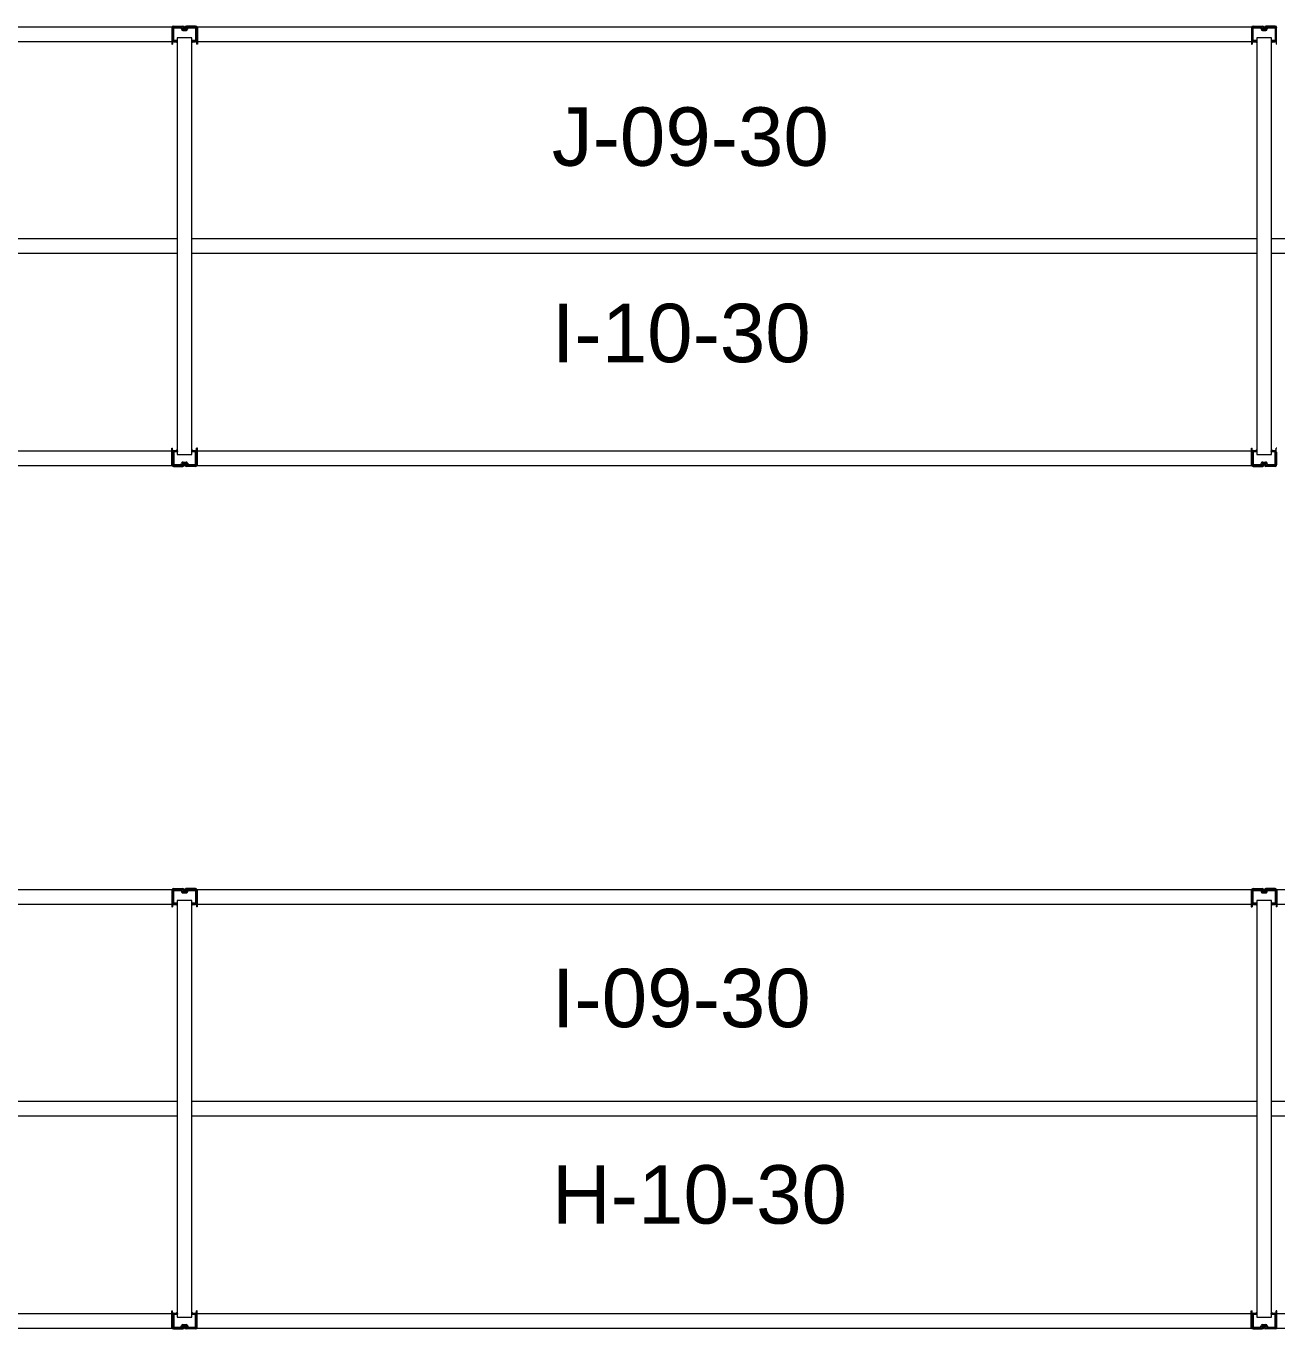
# Model space of a CAD drawing. Header units: inches. Extents: x 2743 to 10591, y -1604 to 5792.
# Drawn here: x 3988.2 to 4159.2, y 137.6 to 315.8 of the extents above; entities that cross this region are included whole.
import ezdxf

# ---------------------------------------------------------------- set-up
doc = ezdxf.new("R2010")
doc.units = ezdxf.units.IN
doc.header["$LTSCALE"] = 0.1875
doc.header["$MEASUREMENT"] = 0
for name, color, linetype, lineweight in [('22 Dimension', 7, 'Continuous', 5), ('32 Echelle', 160, 'Continuous', 15), ('33 Poutre', 30, 'Continuous', 15)]:
    doc.layers.add(name, color=color, linetype=linetype, lineweight=lineweight)
doc.styles.add('arial', font='')
doc.styles.get('arial').set_extended_font_data('Arial')

msp = doc.modelspace()

# ---------------------------------------------------------------- hatches: boundary and pattern name
at = {"layer": '32 Echelle'}
for points in [[(4008.83382, 313.49574), (4008.83382, 313.68324), (4008.64632, 313.68324)], [(4008.83382, 313.49574), (4008.83382, 313.68324), (4008.64632, 313.68324)], [(4010.83382, 313.49574), (4010.83382, 313.68324), (4011.02132, 313.68324)], [(4010.83382, 313.49574), (4010.83382, 313.68324), (4011.02132, 313.68324)], [(4156.45882, 313.49574), (4156.45882, 313.68324), (4156.27132, 313.68324)], [(4156.45882, 313.49574), (4156.45882, 313.68324), (4156.27132, 313.68324)], [(4158.45882, 313.49574), (4158.45882, 313.68324), (4158.64632, 313.68324)], [(4158.45882, 313.49574), (4158.45882, 313.68324), (4158.64632, 313.68324)], [(4008.83382, 257.87074), (4008.83382, 257.68324), (4008.64632, 257.68324)], [(4008.83382, 257.87074), (4008.83382, 257.68324), (4008.64632, 257.68324)], [(4010.83382, 257.87074), (4010.83382, 257.68324), (4011.02132, 257.68324)], [(4010.83382, 257.87074), (4010.83382, 257.68324), (4011.02132, 257.68324)], [(4156.45882, 257.87074), (4156.45882, 257.68324), (4156.27132, 257.68324)], [(4156.45882, 257.87074), (4156.45882, 257.68324), (4156.27132, 257.68324)], [(4158.45882, 257.87074), (4158.45882, 257.68324), (4158.64632, 257.68324)], [(4158.45882, 257.87074), (4158.45882, 257.68324), (4158.64632, 257.68324)], [(4008.82777, 195.49574), (4008.82777, 195.68324), (4008.64027, 195.68324)], [(4008.83382, 195.49574), (4008.83382, 195.68324), (4008.64632, 195.68324)], [(4010.82777, 195.49574), (4010.82777, 195.68324), (4011.01527, 195.68324)], [(4010.83382, 195.49574), (4010.83382, 195.68324), (4011.02132, 195.68324)], [(4156.45277, 195.49574), (4156.45277, 195.68324), (4156.26527, 195.68324)], [(4156.45277, 195.49574), (4156.45277, 195.68324), (4156.26527, 195.68324)], [(4158.45277, 195.49574), (4158.45277, 195.68324), (4158.64027, 195.68324)], [(4158.45277, 195.49574), (4158.45277, 195.68324), (4158.64027, 195.68324)], [(4008.82777, 139.87074), (4008.82777, 139.68324), (4008.64027, 139.68324)], [(4008.83382, 139.87074), (4008.83382, 139.68324), (4008.64632, 139.68324)], [(4010.82777, 139.87074), (4010.82777, 139.68324), (4011.01527, 139.68324)], [(4010.83382, 139.87074), (4010.83382, 139.68324), (4011.02132, 139.68324)], [(4156.45277, 139.87074), (4156.45277, 139.68324), (4156.26527, 139.68324)], [(4156.45277, 139.87074), (4156.45277, 139.68324), (4156.26527, 139.68324)], [(4158.45277, 139.87074), (4158.45277, 139.68324), (4158.64027, 139.68324)], [(4158.45277, 139.87074), (4158.45277, 139.68324), (4158.64027, 139.68324)]]:
    msp.add_hatch(color=256, dxfattribs=at).paths.add_polyline_path(points)

# ---------------------------------------------------------------- linework, layer by layer
at = {"layer": '22 Dimension'}
for p, q in [((4008.83382, 286.68324), (3863.20882, 286.68324)), ((4156.45882, 286.68324), (4010.83382, 286.68324)), ((4304.08382, 286.68324), (4158.45882, 286.68324)), ((4008.83382, 284.68324), (3863.20882, 284.68324)), ((4156.45882, 284.68324), (4010.83382, 284.68324)), ((4304.08382, 284.68324), (4158.45882, 284.68324)), ((4008.83382, 168.68324), (3863.20882, 168.68324)), ((4156.45277, 168.68324), (4010.82777, 168.68324)), ((4304.07777, 168.68324), (4158.45277, 168.68324)), ((4008.83382, 166.68324), (3863.20882, 166.68324)), ((4156.45277, 166.68324), (4010.82777, 166.68324)), ((4304.07777, 166.68324), (4158.45277, 166.68324))]:
    msp.add_line(p, q, dxfattribs=at)
at = {"layer": '32 Echelle', "linetype": 'Continuous', "lineweight": 25}
for p, q in [((4008.20886, 315.49949), (4008.20886, 313.86699)), ((4008.20886, 315.49949), (4008.20886, 313.86699)), ((4008.29886, 313.86699), (4008.29886, 315.49949)), ((4008.29886, 313.86699), (4008.29886, 315.49949)), ((4009.32145, 315.68324), (4008.39261, 315.68324)), ((4009.32145, 315.68324), (4008.39261, 315.68324)), ((4008.39261, 315.59324), (4009.32145, 315.59324)), ((4008.39261, 315.59324), (4009.32145, 315.59324)), ((4009.4111, 315.5269), (4009.45501, 315.38326)), ((4009.4111, 315.5269), (4009.45501, 315.38326)), ((4009.54108, 315.40958), (4009.49717, 315.55321)), ((4009.54108, 315.40958), (4009.49717, 315.55321)), ((4010.17047, 315.55321), (4010.12655, 315.40958)), ((4010.17047, 315.55321), (4010.12655, 315.40958)), ((4010.21262, 315.38326), (4010.25653, 315.5269)), ((4010.21262, 315.38326), (4010.25653, 315.5269)), ((4011.27502, 315.68324), (4010.34619, 315.68324)), ((4011.27502, 315.68324), (4010.34619, 315.68324)), ((4010.34619, 315.59324), (4011.27502, 315.59324)), ((4010.34619, 315.59324), (4011.27502, 315.59324)), ((4011.36877, 315.49949), (4011.36877, 313.86699)), ((4011.36877, 315.49949), (4011.36877, 313.86699)), ((4011.45877, 313.86699), (4011.45877, 315.49949)), ((4011.45877, 313.86699), (4011.45877, 315.49949)), ((4155.83386, 315.49949), (4155.83386, 313.86699)), ((4155.83386, 315.49949), (4155.83386, 313.86699)), ((4155.92386, 313.86699), (4155.92386, 315.49949)), ((4155.92386, 313.86699), (4155.92386, 315.49949)), ((4156.94645, 315.68324), (4156.01761, 315.68324)), ((4156.94645, 315.68324), (4156.01761, 315.68324)), ((4156.01761, 315.59324), (4156.94645, 315.59324)), ((4156.01761, 315.59324), (4156.94645, 315.59324)), ((4157.0361, 315.5269), (4157.08001, 315.38326)), ((4157.0361, 315.5269), (4157.08001, 315.38326)), ((4157.16608, 315.40958), (4157.12217, 315.55321)), ((4157.16608, 315.40958), (4157.12217, 315.55321)), ((4157.79547, 315.55321), (4157.75155, 315.40958)), ((4157.79547, 315.55321), (4157.75155, 315.40958)), ((4157.83762, 315.38326), (4157.88153, 315.5269)), ((4157.83762, 315.38326), (4157.88153, 315.5269)), ((4158.90002, 315.68324), (4157.97119, 315.68324)), ((4158.90002, 315.68324), (4157.97119, 315.68324)), ((4157.97119, 315.59324), (4158.90002, 315.59324)), ((4157.97119, 315.59324), (4158.90002, 315.59324)), ((4158.99377, 315.49949), (4158.99377, 313.86699)), ((4158.99377, 315.49949), (4158.99377, 313.86699)), ((4159.08377, 313.86699), (4159.08377, 315.49949)), ((4159.08377, 313.86699), (4159.08377, 315.49949)), ((4008.80886, 313.77324), (4008.39261, 313.77324)), ((4008.80886, 313.77324), (4008.39261, 313.77324)), ((4008.80886, 313.68324), (4008.80886, 313.77324)), ((4008.80886, 313.68324), (4008.80886, 313.77324)), ((4010.0369, 315.34324), (4009.63073, 315.34324)), ((4010.0369, 315.34324), (4009.63073, 315.34324)), ((4009.63073, 315.25324), (4010.0369, 315.25324)), ((4009.63073, 315.25324), (4010.0369, 315.25324)), ((4011.27502, 313.77324), (4010.85877, 313.77324)), ((4010.85877, 313.77324), (4010.85877, 313.68324)), ((4011.27502, 313.77324), (4010.85877, 313.77324)), ((4010.85877, 313.77324), (4010.85877, 313.68324)), ((4156.43386, 313.77324), (4156.01761, 313.77324)), ((4156.43386, 313.77324), (4156.01761, 313.77324)), ((4156.43386, 313.68324), (4156.43386, 313.77324)), ((4156.43386, 313.68324), (4156.43386, 313.77324)), ((4157.6619, 315.34324), (4157.25573, 315.34324)), ((4157.6619, 315.34324), (4157.25573, 315.34324)), ((4157.25573, 315.25324), (4157.6619, 315.25324)), ((4157.25573, 315.25324), (4157.6619, 315.25324)), ((4158.90002, 313.77324), (4158.48377, 313.77324)), ((4158.48377, 313.77324), (4158.48377, 313.68324)), ((4158.90002, 313.77324), (4158.48377, 313.77324)), ((4158.48377, 313.77324), (4158.48377, 313.68324)), ((4008.39261, 313.68324), (4008.80886, 313.68324)), ((4008.39261, 313.68324), (4008.80886, 313.68324)), ((4010.85877, 313.68324), (4011.27502, 313.68324)), ((4010.85877, 313.68324), (4011.27502, 313.68324)), ((4156.01761, 313.68324), (4156.43386, 313.68324)), ((4156.01761, 313.68324), (4156.43386, 313.68324)), ((4158.48377, 313.68324), (4158.90002, 313.68324)), ((4158.48377, 313.68324), (4158.90002, 313.68324)), ((4008.20886, 255.86699), (4008.20886, 257.49949)), ((4008.20886, 255.86699), (4008.20886, 257.49949)), ((4008.29886, 257.49949), (4008.29886, 255.86699)), ((4008.29886, 257.49949), (4008.29886, 255.86699)), ((4008.39261, 257.68324), (4008.80886, 257.68324)), ((4008.39261, 257.68324), (4008.80886, 257.68324)), ((4008.80886, 257.59324), (4008.39261, 257.59324)), ((4008.80886, 257.59324), (4008.39261, 257.59324)), ((4008.80886, 257.68324), (4008.80886, 257.59324)), ((4008.80886, 257.68324), (4008.80886, 257.59324)), ((4010.85877, 257.68324), (4011.27502, 257.68324)), ((4010.85877, 257.59324), (4010.85877, 257.68324)), ((4010.85877, 257.68324), (4011.27502, 257.68324)), ((4010.85877, 257.59324), (4010.85877, 257.68324)), ((4011.27502, 257.59324), (4010.85877, 257.59324)), ((4011.27502, 257.59324), (4010.85877, 257.59324)), ((4011.36877, 255.86699), (4011.36877, 257.49949)), ((4011.36877, 255.86699), (4011.36877, 257.49949)), ((4011.45877, 257.49949), (4011.45877, 255.86699)), ((4011.45877, 257.49949), (4011.45877, 255.86699)), ((4155.83386, 255.86699), (4155.83386, 257.49949)), ((4155.83386, 255.86699), (4155.83386, 257.49949)), ((4155.92386, 257.49949), (4155.92386, 255.86699)), ((4155.92386, 257.49949), (4155.92386, 255.86699)), ((4156.01761, 257.68324), (4156.43386, 257.68324)), ((4156.01761, 257.68324), (4156.43386, 257.68324)), ((4156.43386, 257.59324), (4156.01761, 257.59324)), ((4156.43386, 257.59324), (4156.01761, 257.59324)), ((4156.43386, 257.68324), (4156.43386, 257.59324)), ((4156.43386, 257.68324), (4156.43386, 257.59324)), ((4158.48377, 257.68324), (4158.90002, 257.68324)), ((4158.48377, 257.59324), (4158.48377, 257.68324)), ((4158.48377, 257.68324), (4158.90002, 257.68324)), ((4158.48377, 257.59324), (4158.48377, 257.68324)), ((4158.90002, 257.59324), (4158.48377, 257.59324)), ((4158.90002, 257.59324), (4158.48377, 257.59324)), ((4158.99377, 255.86699), (4158.99377, 257.49949)), ((4158.99377, 255.86699), (4158.99377, 257.49949)), ((4159.08377, 257.49949), (4159.08377, 255.86699)), ((4159.08377, 257.49949), (4159.08377, 255.86699)), ((4008.39261, 255.77324), (4009.32145, 255.77324)), ((4008.39261, 255.77324), (4009.32145, 255.77324)), ((4009.32145, 255.68324), (4008.39261, 255.68324)), ((4009.32145, 255.68324), (4008.39261, 255.68324)), ((4009.4111, 255.83958), (4009.45501, 255.98321)), ((4009.4111, 255.83958), (4009.45501, 255.98321)), ((4009.54108, 255.9569), (4009.49717, 255.81326)), ((4009.54108, 255.9569), (4009.49717, 255.81326)), ((4009.63073, 256.11324), (4010.0369, 256.11324)), ((4009.63073, 256.11324), (4010.0369, 256.11324)), ((4010.0369, 256.02324), (4009.63073, 256.02324)), ((4010.0369, 256.02324), (4009.63073, 256.02324)), ((4010.17047, 255.81326), (4010.12655, 255.9569)), ((4010.17047, 255.81326), (4010.12655, 255.9569)), ((4010.21262, 255.98321), (4010.25653, 255.83958)), ((4010.21262, 255.98321), (4010.25653, 255.83958)), ((4010.34619, 255.77324), (4011.27502, 255.77324)), ((4010.34619, 255.77324), (4011.27502, 255.77324)), ((4011.27502, 255.68324), (4010.34619, 255.68324)), ((4011.27502, 255.68324), (4010.34619, 255.68324)), ((4156.01761, 255.77324), (4156.94645, 255.77324)), ((4156.01761, 255.77324), (4156.94645, 255.77324)), ((4156.94645, 255.68324), (4156.01761, 255.68324)), ((4156.94645, 255.68324), (4156.01761, 255.68324)), ((4157.0361, 255.83958), (4157.08001, 255.98321)), ((4157.0361, 255.83958), (4157.08001, 255.98321)), ((4157.16608, 255.9569), (4157.12217, 255.81326)), ((4157.16608, 255.9569), (4157.12217, 255.81326)), ((4157.25573, 256.11324), (4157.6619, 256.11324)), ((4157.25573, 256.11324), (4157.6619, 256.11324)), ((4157.6619, 256.02324), (4157.25573, 256.02324)), ((4157.6619, 256.02324), (4157.25573, 256.02324)), ((4157.79547, 255.81326), (4157.75155, 255.9569)), ((4157.79547, 255.81326), (4157.75155, 255.9569)), ((4157.83762, 255.98321), (4157.88153, 255.83958)), ((4157.83762, 255.98321), (4157.88153, 255.83958)), ((4157.97119, 255.77324), (4158.90002, 255.77324)), ((4157.97119, 255.77324), (4158.90002, 255.77324)), ((4158.90002, 255.68324), (4157.97119, 255.68324)), ((4158.90002, 255.68324), (4157.97119, 255.68324)), ((4008.20282, 197.49949), (4008.20282, 195.86699)), ((4008.20886, 197.49949), (4008.20886, 195.86699)), ((4008.29282, 195.86699), (4008.29282, 197.49949)), ((4008.29886, 195.86699), (4008.29886, 197.49949)), ((4009.3154, 197.68324), (4008.38657, 197.68324)), ((4008.38657, 197.59324), (4009.3154, 197.59324)), ((4009.32145, 197.68324), (4008.39261, 197.68324)), ((4008.39261, 197.59324), (4009.32145, 197.59324)), ((4009.40506, 197.5269), (4009.44897, 197.38326)), ((4009.4111, 197.5269), (4009.45501, 197.38326)), ((4009.53504, 197.40958), (4009.49113, 197.55321)), ((4009.54108, 197.40958), (4009.49717, 197.55321)), ((4010.03086, 197.34324), (4009.62469, 197.34324)), ((4009.62469, 197.25324), (4010.03086, 197.25324)), ((4010.0369, 197.34324), (4009.63073, 197.34324)), ((4009.63073, 197.25324), (4010.0369, 197.25324)), ((4010.16442, 197.55321), (4010.12051, 197.40958)), ((4010.17047, 197.55321), (4010.12655, 197.40958)), ((4010.20658, 197.38326), (4010.25049, 197.5269)), ((4010.21262, 197.38326), (4010.25653, 197.5269)), ((4011.26898, 197.68324), (4010.34014, 197.68324)), ((4010.34014, 197.59324), (4011.26898, 197.59324)), ((4011.27502, 197.68324), (4010.34619, 197.68324)), ((4010.34619, 197.59324), (4011.27502, 197.59324)), ((4011.36273, 197.49949), (4011.36273, 195.86699)), ((4011.36877, 197.49949), (4011.36877, 195.86699)), ((4011.45273, 195.86699), (4011.45273, 197.49949)), ((4011.45877, 195.86699), (4011.45877, 197.49949)), ((4155.82782, 197.49949), (4155.82782, 195.86699)), ((4155.82782, 197.49949), (4155.82782, 195.86699)), ((4155.91782, 195.86699), (4155.91782, 197.49949)), ((4155.91782, 195.86699), (4155.91782, 197.49949)), ((4156.9404, 197.68324), (4156.01157, 197.68324)), ((4156.9404, 197.68324), (4156.01157, 197.68324)), ((4156.01157, 197.59324), (4156.9404, 197.59324)), ((4156.01157, 197.59324), (4156.9404, 197.59324)), ((4157.03006, 197.5269), (4157.07397, 197.38326)), ((4157.03006, 197.5269), (4157.07397, 197.38326)), ((4157.16004, 197.40958), (4157.11613, 197.55321)), ((4157.16004, 197.40958), (4157.11613, 197.55321)), ((4157.65586, 197.34324), (4157.24969, 197.34324)), ((4157.65586, 197.34324), (4157.24969, 197.34324)), ((4157.24969, 197.25324), (4157.65586, 197.25324)), ((4157.24969, 197.25324), (4157.65586, 197.25324)), ((4157.78942, 197.55321), (4157.74551, 197.40958)), ((4157.78942, 197.55321), (4157.74551, 197.40958)), ((4157.83158, 197.38326), (4157.87549, 197.5269)), ((4157.83158, 197.38326), (4157.87549, 197.5269)), ((4158.89398, 197.68324), (4157.96514, 197.68324)), ((4158.89398, 197.68324), (4157.96514, 197.68324)), ((4157.96514, 197.59324), (4158.89398, 197.59324)), ((4157.96514, 197.59324), (4158.89398, 197.59324)), ((4158.98773, 197.49949), (4158.98773, 195.86699)), ((4158.98773, 197.49949), (4158.98773, 195.86699)), ((4159.07773, 195.86699), (4159.07773, 197.49949)), ((4159.07773, 195.86699), (4159.07773, 197.49949)), ((4008.80282, 195.77324), (4008.38657, 195.77324)), ((4008.38657, 195.68324), (4008.80282, 195.68324)), ((4008.80886, 195.77324), (4008.39261, 195.77324)), ((4008.39261, 195.68324), (4008.80886, 195.68324)), ((4008.80282, 195.68324), (4008.80282, 195.77324)), ((4008.80886, 195.68324), (4008.80886, 195.77324)), ((4011.26898, 195.77324), (4010.85273, 195.77324)), ((4010.85273, 195.77324), (4010.85273, 195.68324)), ((4010.85273, 195.68324), (4011.26898, 195.68324)), ((4011.27502, 195.77324), (4010.85877, 195.77324)), ((4010.85877, 195.77324), (4010.85877, 195.68324)), ((4010.85877, 195.68324), (4011.27502, 195.68324)), ((4156.42782, 195.77324), (4156.01157, 195.77324)), ((4156.42782, 195.77324), (4156.01157, 195.77324)), ((4156.01157, 195.68324), (4156.42782, 195.68324)), ((4156.01157, 195.68324), (4156.42782, 195.68324)), ((4156.42782, 195.68324), (4156.42782, 195.77324)), ((4156.42782, 195.68324), (4156.42782, 195.77324)), ((4158.89398, 195.77324), (4158.47773, 195.77324)), ((4158.47773, 195.77324), (4158.47773, 195.68324)), ((4158.89398, 195.77324), (4158.47773, 195.77324)), ((4158.47773, 195.77324), (4158.47773, 195.68324)), ((4158.47773, 195.68324), (4158.89398, 195.68324)), ((4158.47773, 195.68324), (4158.89398, 195.68324)), ((4008.20282, 137.86699), (4008.20282, 139.49949)), ((4008.20886, 137.86699), (4008.20886, 139.49949)), ((4008.29282, 139.49949), (4008.29282, 137.86699)), ((4008.29886, 139.49949), (4008.29886, 137.86699)), ((4008.38657, 139.68324), (4008.80282, 139.68324)), ((4008.80282, 139.59324), (4008.38657, 139.59324)), ((4008.39261, 139.68324), (4008.80886, 139.68324)), ((4008.80886, 139.59324), (4008.39261, 139.59324)), ((4008.80282, 139.68324), (4008.80282, 139.59324)), ((4008.80886, 139.68324), (4008.80886, 139.59324)), ((4010.85273, 139.68324), (4011.26898, 139.68324)), ((4010.85273, 139.59324), (4010.85273, 139.68324)), ((4011.26898, 139.59324), (4010.85273, 139.59324)), ((4010.85877, 139.68324), (4011.27502, 139.68324)), ((4010.85877, 139.59324), (4010.85877, 139.68324)), ((4011.27502, 139.59324), (4010.85877, 139.59324)), ((4011.36273, 137.86699), (4011.36273, 139.49949)), ((4011.36877, 137.86699), (4011.36877, 139.49949)), ((4011.45273, 139.49949), (4011.45273, 137.86699)), ((4011.45877, 139.49949), (4011.45877, 137.86699)), ((4155.82782, 137.86699), (4155.82782, 139.49949)), ((4155.82782, 137.86699), (4155.82782, 139.49949)), ((4155.91782, 139.49949), (4155.91782, 137.86699)), ((4155.91782, 139.49949), (4155.91782, 137.86699)), ((4156.01157, 139.68324), (4156.42782, 139.68324)), ((4156.01157, 139.68324), (4156.42782, 139.68324)), ((4156.42782, 139.59324), (4156.01157, 139.59324)), ((4156.42782, 139.59324), (4156.01157, 139.59324)), ((4156.42782, 139.68324), (4156.42782, 139.59324)), ((4156.42782, 139.68324), (4156.42782, 139.59324)), ((4158.47773, 139.68324), (4158.89398, 139.68324)), ((4158.47773, 139.59324), (4158.47773, 139.68324)), ((4158.47773, 139.68324), (4158.89398, 139.68324)), ((4158.47773, 139.59324), (4158.47773, 139.68324)), ((4158.89398, 139.59324), (4158.47773, 139.59324)), ((4158.89398, 139.59324), (4158.47773, 139.59324)), ((4158.98773, 137.86699), (4158.98773, 139.49949)), ((4158.98773, 137.86699), (4158.98773, 139.49949)), ((4159.07773, 139.49949), (4159.07773, 137.86699)), ((4159.07773, 139.49949), (4159.07773, 137.86699)), ((4008.38657, 137.77324), (4009.3154, 137.77324)), ((4009.3154, 137.68324), (4008.38657, 137.68324)), ((4008.39261, 137.77324), (4009.32145, 137.77324)), ((4009.32145, 137.68324), (4008.39261, 137.68324)), ((4009.40506, 137.83958), (4009.44897, 137.98321)), ((4009.4111, 137.83958), (4009.45501, 137.98321)), ((4009.53504, 137.9569), (4009.49113, 137.81326)), ((4009.54108, 137.9569), (4009.49717, 137.81326)), ((4009.62469, 138.11324), (4010.03086, 138.11324)), ((4010.03086, 138.02324), (4009.62469, 138.02324)), ((4009.63073, 138.11324), (4010.0369, 138.11324)), ((4010.0369, 138.02324), (4009.63073, 138.02324)), ((4010.16442, 137.81326), (4010.12051, 137.9569)), ((4010.17047, 137.81326), (4010.12655, 137.9569)), ((4010.20658, 137.98321), (4010.25049, 137.83958)), ((4010.21262, 137.98321), (4010.25653, 137.83958)), ((4010.34014, 137.77324), (4011.26898, 137.77324)), ((4011.26898, 137.68324), (4010.34014, 137.68324)), ((4010.34619, 137.77324), (4011.27502, 137.77324)), ((4011.27502, 137.68324), (4010.34619, 137.68324)), ((4156.01157, 137.77324), (4156.9404, 137.77324)), ((4156.01157, 137.77324), (4156.9404, 137.77324)), ((4156.9404, 137.68324), (4156.01157, 137.68324)), ((4156.9404, 137.68324), (4156.01157, 137.68324)), ((4157.03006, 137.83958), (4157.07397, 137.98321)), ((4157.03006, 137.83958), (4157.07397, 137.98321)), ((4157.16004, 137.9569), (4157.11613, 137.81326)), ((4157.16004, 137.9569), (4157.11613, 137.81326)), ((4157.24969, 138.11324), (4157.65586, 138.11324)), ((4157.24969, 138.11324), (4157.65586, 138.11324)), ((4157.65586, 138.02324), (4157.24969, 138.02324)), ((4157.65586, 138.02324), (4157.24969, 138.02324)), ((4157.78942, 137.81326), (4157.74551, 137.9569)), ((4157.78942, 137.81326), (4157.74551, 137.9569)), ((4157.83158, 137.98321), (4157.87549, 137.83958)), ((4157.83158, 137.98321), (4157.87549, 137.83958)), ((4157.96514, 137.77324), (4158.89398, 137.77324)), ((4157.96514, 137.77324), (4158.89398, 137.77324)), ((4158.89398, 137.68324), (4157.96514, 137.68324)), ((4158.89398, 137.68324), (4157.96514, 137.68324))]:
    msp.add_line(p, q, dxfattribs=at)
at = {"layer": '32 Echelle'}
for p, q in [((4010.83382, 314.18324), (4008.83382, 314.18324)), ((4008.83382, 314.18324), (4008.83382, 257.18324)), ((4010.83382, 314.18324), (4008.83382, 314.18324)), ((4008.83382, 314.18324), (4008.83382, 257.18324)), ((4010.83382, 257.18324), (4010.83382, 314.18324)), ((4010.83382, 257.18324), (4010.83382, 314.18324)), ((4158.45882, 314.18324), (4156.45882, 314.18324)), ((4156.45882, 314.18324), (4156.45882, 257.18324)), ((4158.45882, 314.18324), (4156.45882, 314.18324)), ((4156.45882, 314.18324), (4156.45882, 257.18324)), ((4158.45882, 257.18324), (4158.45882, 314.18324)), ((4158.45882, 257.18324), (4158.45882, 314.18324)), ((4008.83382, 313.68324), (4008.64632, 313.68324)), ((4008.83382, 313.49574), (4008.64632, 313.68324)), ((4008.83382, 313.68324), (4008.64632, 313.68324)), ((4008.83382, 313.49574), (4008.64632, 313.68324)), ((4008.83382, 313.49574), (4008.83382, 313.68324)), ((4008.83382, 313.49574), (4008.83382, 313.68324)), ((4010.83382, 313.68324), (4011.02132, 313.68324)), ((4010.83382, 313.49574), (4010.83382, 313.68324)), ((4010.83382, 313.49574), (4011.02132, 313.68324)), ((4010.83382, 313.68324), (4011.02132, 313.68324)), ((4010.83382, 313.49574), (4010.83382, 313.68324)), ((4010.83382, 313.49574), (4011.02132, 313.68324)), ((4156.45882, 313.68324), (4156.27132, 313.68324)), ((4156.45882, 313.49574), (4156.27132, 313.68324)), ((4156.45882, 313.68324), (4156.27132, 313.68324)), ((4156.45882, 313.49574), (4156.27132, 313.68324)), ((4156.45882, 313.49574), (4156.45882, 313.68324)), ((4156.45882, 313.49574), (4156.45882, 313.68324)), ((4158.45882, 313.68324), (4158.64632, 313.68324)), ((4158.45882, 313.49574), (4158.45882, 313.68324)), ((4158.45882, 313.49574), (4158.64632, 313.68324)), ((4158.45882, 313.68324), (4158.64632, 313.68324)), ((4158.45882, 313.49574), (4158.45882, 313.68324)), ((4158.45882, 313.49574), (4158.64632, 313.68324)), ((4008.83382, 257.87074), (4008.64632, 257.68324)), ((4008.83382, 257.87074), (4008.64632, 257.68324)), ((4008.83382, 257.68324), (4008.64632, 257.68324)), ((4008.83382, 257.68324), (4008.64632, 257.68324)), ((4008.83382, 257.87074), (4008.83382, 257.68324)), ((4008.83382, 257.87074), (4008.83382, 257.68324)), ((4008.83382, 257.18324), (4010.83382, 257.18324)), ((4008.83382, 257.18324), (4010.83382, 257.18324)), ((4010.83382, 257.87074), (4010.83382, 257.68324)), ((4010.83382, 257.87074), (4011.02132, 257.68324)), ((4010.83382, 257.87074), (4010.83382, 257.68324)), ((4010.83382, 257.87074), (4011.02132, 257.68324)), ((4010.83382, 257.68324), (4011.02132, 257.68324)), ((4010.83382, 257.68324), (4011.02132, 257.68324)), ((4156.45882, 257.87074), (4156.27132, 257.68324)), ((4156.45882, 257.87074), (4156.27132, 257.68324)), ((4156.45882, 257.68324), (4156.27132, 257.68324)), ((4156.45882, 257.68324), (4156.27132, 257.68324)), ((4156.45882, 257.87074), (4156.45882, 257.68324)), ((4156.45882, 257.87074), (4156.45882, 257.68324)), ((4156.45882, 257.18324), (4158.45882, 257.18324)), ((4156.45882, 257.18324), (4158.45882, 257.18324)), ((4158.45882, 257.87074), (4158.45882, 257.68324)), ((4158.45882, 257.87074), (4158.64632, 257.68324)), ((4158.45882, 257.87074), (4158.45882, 257.68324)), ((4158.45882, 257.87074), (4158.64632, 257.68324)), ((4158.45882, 257.68324), (4158.64632, 257.68324)), ((4158.45882, 257.68324), (4158.64632, 257.68324)), ((4010.82777, 196.18324), (4008.82777, 196.18324)), ((4008.82777, 196.18324), (4008.82777, 139.18324)), ((4010.83382, 196.18324), (4008.83382, 196.18324)), ((4008.83382, 196.18324), (4008.83382, 139.18324)), ((4010.82777, 139.18324), (4010.82777, 196.18324)), ((4010.83382, 139.18324), (4010.83382, 196.18324)), ((4158.45277, 196.18324), (4156.45277, 196.18324)), ((4156.45277, 196.18324), (4156.45277, 139.18324)), ((4158.45277, 196.18324), (4156.45277, 196.18324)), ((4156.45277, 196.18324), (4156.45277, 139.18324)), ((4158.45277, 139.18324), (4158.45277, 196.18324)), ((4158.45277, 139.18324), (4158.45277, 196.18324)), ((4008.82777, 195.68324), (4008.64027, 195.68324)), ((4008.82777, 195.49574), (4008.64027, 195.68324)), ((4008.83382, 195.68324), (4008.64632, 195.68324)), ((4008.83382, 195.49574), (4008.64632, 195.68324)), ((4008.82777, 195.49574), (4008.82777, 195.68324)), ((4008.83382, 195.49574), (4008.83382, 195.68324)), ((4010.82777, 195.68324), (4011.01527, 195.68324)), ((4010.82777, 195.49574), (4010.82777, 195.68324)), ((4010.82777, 195.49574), (4011.01527, 195.68324)), ((4010.83382, 195.68324), (4011.02132, 195.68324)), ((4010.83382, 195.49574), (4010.83382, 195.68324)), ((4010.83382, 195.49574), (4011.02132, 195.68324)), ((4156.45277, 195.68324), (4156.26527, 195.68324)), ((4156.45277, 195.49574), (4156.26527, 195.68324)), ((4156.45277, 195.68324), (4156.26527, 195.68324)), ((4156.45277, 195.49574), (4156.26527, 195.68324)), ((4156.45277, 195.49574), (4156.45277, 195.68324)), ((4156.45277, 195.49574), (4156.45277, 195.68324)), ((4158.45277, 195.68324), (4158.64027, 195.68324)), ((4158.45277, 195.49574), (4158.45277, 195.68324)), ((4158.45277, 195.49574), (4158.64027, 195.68324)), ((4158.45277, 195.68324), (4158.64027, 195.68324)), ((4158.45277, 195.49574), (4158.45277, 195.68324)), ((4158.45277, 195.49574), (4158.64027, 195.68324)), ((4008.82777, 139.87074), (4008.64027, 139.68324)), ((4008.82777, 139.68324), (4008.64027, 139.68324)), ((4008.83382, 139.87074), (4008.64632, 139.68324)), ((4008.83382, 139.68324), (4008.64632, 139.68324)), ((4008.82777, 139.87074), (4008.82777, 139.68324)), ((4008.82777, 139.18324), (4010.82777, 139.18324)), ((4008.83382, 139.87074), (4008.83382, 139.68324)), ((4008.83382, 139.18324), (4010.83382, 139.18324)), ((4010.82777, 139.87074), (4010.82777, 139.68324)), ((4010.82777, 139.87074), (4011.01527, 139.68324)), ((4010.82777, 139.68324), (4011.01527, 139.68324)), ((4010.83382, 139.87074), (4010.83382, 139.68324)), ((4010.83382, 139.87074), (4011.02132, 139.68324)), ((4010.83382, 139.68324), (4011.02132, 139.68324)), ((4156.45277, 139.87074), (4156.26527, 139.68324)), ((4156.45277, 139.87074), (4156.26527, 139.68324)), ((4156.45277, 139.68324), (4156.26527, 139.68324)), ((4156.45277, 139.68324), (4156.26527, 139.68324)), ((4156.45277, 139.87074), (4156.45277, 139.68324)), ((4156.45277, 139.87074), (4156.45277, 139.68324)), ((4156.45277, 139.18324), (4158.45277, 139.18324)), ((4156.45277, 139.18324), (4158.45277, 139.18324)), ((4158.45277, 139.87074), (4158.45277, 139.68324)), ((4158.45277, 139.87074), (4158.64027, 139.68324)), ((4158.45277, 139.87074), (4158.45277, 139.68324)), ((4158.45277, 139.87074), (4158.64027, 139.68324)), ((4158.45277, 139.68324), (4158.64027, 139.68324)), ((4158.45277, 139.68324), (4158.64027, 139.68324))]:
    msp.add_line(p, q, dxfattribs=at)
at = {"layer": '32 Echelle', "linetype": 'Continuous', "lineweight": 25}
for centre, radius, start, end in [((4008.39261, 315.49949), 0.18375, 90, 180), ((4008.39261, 315.49949), 0.18375, 90, 180), ((4008.39261, 315.49949), 0.09375, 90, 180), ((4008.39261, 315.49949), 0.09375, 90, 180), ((4009.32145, 315.49949), 0.18375, 17, 90), ((4009.32145, 315.49949), 0.18375, 17, 90), ((4009.32145, 315.49949), 0.09375, 17, 90), ((4009.32145, 315.49949), 0.09375, 17, 90), ((4010.34619, 315.49949), 0.18375, 90, 163), ((4010.34619, 315.49949), 0.18375, 90, 163), ((4010.34619, 315.49949), 0.09375, 90, 163), ((4010.34619, 315.49949), 0.09375, 90, 163), ((4011.27502, 315.49949), 0.18375, 0, 90), ((4011.27502, 315.49949), 0.18375, 0, 90), ((4011.27502, 315.49949), 0.09375, 0, 90), ((4011.27502, 315.49949), 0.09375, 0, 90), ((4156.01761, 315.49949), 0.18375, 90, 180), ((4156.01761, 315.49949), 0.18375, 90, 180), ((4156.01761, 315.49949), 0.09375, 90, 180), ((4156.01761, 315.49949), 0.09375, 90, 180), ((4156.94645, 315.49949), 0.18375, 17, 90), ((4156.94645, 315.49949), 0.18375, 17, 90), ((4156.94645, 315.49949), 0.09375, 17, 90), ((4156.94645, 315.49949), 0.09375, 17, 90), ((4157.97119, 315.49949), 0.18375, 90, 163), ((4157.97119, 315.49949), 0.18375, 90, 163), ((4157.97119, 315.49949), 0.09375, 90, 163), ((4157.97119, 315.49949), 0.09375, 90, 163), ((4158.90002, 315.49949), 0.18375, 0, 90), ((4158.90002, 315.49949), 0.18375, 0, 90), ((4158.90002, 315.49949), 0.09375, 0, 90), ((4158.90002, 315.49949), 0.09375, 0, 90), ((4008.39261, 313.86699), 0.18375, 180, 270), ((4008.39261, 313.86699), 0.18375, 180, 270), ((4008.39261, 313.86699), 0.09375, 180, 270), ((4008.39261, 313.86699), 0.09375, 180, 270), ((4009.63073, 315.43699), 0.18375, 197, 270), ((4009.63073, 315.43699), 0.18375, 197, 270), ((4009.63073, 315.43699), 0.09375, 197, 270), ((4009.63073, 315.43699), 0.09375, 197, 270), ((4010.0369, 315.43699), 0.09375, 270, 343), ((4010.0369, 315.43699), 0.09375, 270, 343), ((4010.0369, 315.43699), 0.18375, 270, 343), ((4010.0369, 315.43699), 0.18375, 270, 343), ((4011.27502, 313.86699), 0.09375, 270, 0), ((4011.27502, 313.86699), 0.18375, 270, 0), ((4011.27502, 313.86699), 0.09375, 270, 0), ((4011.27502, 313.86699), 0.18375, 270, 0), ((4156.01761, 313.86699), 0.18375, 180, 270), ((4156.01761, 313.86699), 0.18375, 180, 270), ((4156.01761, 313.86699), 0.09375, 180, 270), ((4156.01761, 313.86699), 0.09375, 180, 270), ((4157.25573, 315.43699), 0.18375, 197, 270), ((4157.25573, 315.43699), 0.18375, 197, 270), ((4157.25573, 315.43699), 0.09375, 197, 270), ((4157.25573, 315.43699), 0.09375, 197, 270), ((4157.6619, 315.43699), 0.09375, 270, 343), ((4157.6619, 315.43699), 0.09375, 270, 343), ((4157.6619, 315.43699), 0.18375, 270, 343), ((4157.6619, 315.43699), 0.18375, 270, 343), ((4158.90002, 313.86699), 0.09375, 270, 0), ((4158.90002, 313.86699), 0.18375, 270, 0), ((4158.90002, 313.86699), 0.09375, 270, 0), ((4158.90002, 313.86699), 0.18375, 270, 0), ((4008.39261, 257.49949), 0.18375, 90, 180), ((4008.39261, 257.49949), 0.18375, 90, 180), ((4008.39261, 257.49949), 0.09375, 90, 180), ((4008.39261, 257.49949), 0.09375, 90, 180), ((4011.27502, 257.49949), 0.18375, 0, 90), ((4011.27502, 257.49949), 0.18375, 0, 90), ((4011.27502, 257.49949), 0.09375, 0, 90), ((4011.27502, 257.49949), 0.09375, 0, 90), ((4156.01761, 257.49949), 0.18375, 90, 180), ((4156.01761, 257.49949), 0.18375, 90, 180), ((4156.01761, 257.49949), 0.09375, 90, 180), ((4156.01761, 257.49949), 0.09375, 90, 180), ((4158.90002, 257.49949), 0.18375, 0, 90), ((4158.90002, 257.49949), 0.18375, 0, 90), ((4158.90002, 257.49949), 0.09375, 0, 90), ((4158.90002, 257.49949), 0.09375, 0, 90), ((4008.39261, 255.86699), 0.18375, 180, 270), ((4008.39261, 255.86699), 0.18375, 180, 270), ((4008.39261, 255.86699), 0.09375, 180, 270), ((4008.39261, 255.86699), 0.09375, 180, 270), ((4009.32145, 255.86699), 0.09375, 270, 343), ((4009.32145, 255.86699), 0.09375, 270, 343), ((4009.32145, 255.86699), 0.18375, 270, 343), ((4009.32145, 255.86699), 0.18375, 270, 343), ((4009.63073, 255.92949), 0.18375, 90, 163), ((4009.63073, 255.92949), 0.18375, 90, 163), ((4009.63073, 255.92949), 0.09375, 90, 163), ((4009.63073, 255.92949), 0.09375, 90, 163), ((4010.0369, 255.92949), 0.18375, 17, 90), ((4010.0369, 255.92949), 0.18375, 17, 90), ((4010.0369, 255.92949), 0.09375, 17, 90), ((4010.0369, 255.92949), 0.09375, 17, 90), ((4010.34619, 255.86699), 0.18375, 197, 270), ((4010.34619, 255.86699), 0.18375, 197, 270), ((4010.34619, 255.86699), 0.09375, 197, 270), ((4010.34619, 255.86699), 0.09375, 197, 270), ((4011.27502, 255.86699), 0.09375, 270, 0), ((4011.27502, 255.86699), 0.18375, 270, 0), ((4011.27502, 255.86699), 0.09375, 270, 0), ((4011.27502, 255.86699), 0.18375, 270, 0), ((4156.01761, 255.86699), 0.18375, 180, 270), ((4156.01761, 255.86699), 0.18375, 180, 270), ((4156.01761, 255.86699), 0.09375, 180, 270), ((4156.01761, 255.86699), 0.09375, 180, 270), ((4156.94645, 255.86699), 0.09375, 270, 343), ((4156.94645, 255.86699), 0.09375, 270, 343), ((4156.94645, 255.86699), 0.18375, 270, 343), ((4156.94645, 255.86699), 0.18375, 270, 343), ((4157.25573, 255.92949), 0.18375, 90, 163), ((4157.25573, 255.92949), 0.18375, 90, 163), ((4157.25573, 255.92949), 0.09375, 90, 163), ((4157.25573, 255.92949), 0.09375, 90, 163), ((4157.6619, 255.92949), 0.18375, 17, 90), ((4157.6619, 255.92949), 0.18375, 17, 90), ((4157.6619, 255.92949), 0.09375, 17, 90), ((4157.6619, 255.92949), 0.09375, 17, 90), ((4157.97119, 255.86699), 0.18375, 197, 270), ((4157.97119, 255.86699), 0.18375, 197, 270), ((4157.97119, 255.86699), 0.09375, 197, 270), ((4157.97119, 255.86699), 0.09375, 197, 270), ((4158.90002, 255.86699), 0.09375, 270, 0), ((4158.90002, 255.86699), 0.18375, 270, 0), ((4158.90002, 255.86699), 0.09375, 270, 0), ((4158.90002, 255.86699), 0.18375, 270, 0), ((4008.38657, 197.49949), 0.18375, 90, 180), ((4008.39261, 197.49949), 0.18375, 90, 180), ((4008.38657, 197.49949), 0.09375, 90, 180), ((4008.39261, 197.49949), 0.09375, 90, 180), ((4009.3154, 197.49949), 0.18375, 17, 90), ((4009.3154, 197.49949), 0.09375, 17, 90), ((4009.32145, 197.49949), 0.18375, 17, 90), ((4009.32145, 197.49949), 0.09375, 17, 90), ((4009.62469, 197.43699), 0.18375, 197, 270), ((4009.63073, 197.43699), 0.18375, 197, 270), ((4009.62469, 197.43699), 0.09375, 197, 270), ((4009.63073, 197.43699), 0.09375, 197, 270), ((4010.03086, 197.43699), 0.09375, 270, 343), ((4010.03086, 197.43699), 0.18375, 270, 343), ((4010.0369, 197.43699), 0.09375, 270, 343), ((4010.0369, 197.43699), 0.18375, 270, 343), ((4010.34014, 197.49949), 0.18375, 90, 163), ((4010.34619, 197.49949), 0.18375, 90, 163), ((4010.34014, 197.49949), 0.09375, 90, 163), ((4010.34619, 197.49949), 0.09375, 90, 163), ((4011.26898, 197.49949), 0.18375, 0, 90), ((4011.26898, 197.49949), 0.09375, 0, 90), ((4011.27502, 197.49949), 0.18375, 0, 90), ((4011.27502, 197.49949), 0.09375, 0, 90), ((4156.01157, 197.49949), 0.18375, 90, 180), ((4156.01157, 197.49949), 0.18375, 90, 180), ((4156.01157, 197.49949), 0.09375, 90, 180), ((4156.01157, 197.49949), 0.09375, 90, 180), ((4156.9404, 197.49949), 0.18375, 17, 90), ((4156.9404, 197.49949), 0.18375, 17, 90), ((4156.9404, 197.49949), 0.09375, 17, 90), ((4156.9404, 197.49949), 0.09375, 17, 90), ((4157.24969, 197.43699), 0.18375, 197, 270), ((4157.24969, 197.43699), 0.18375, 197, 270), ((4157.24969, 197.43699), 0.09375, 197, 270), ((4157.24969, 197.43699), 0.09375, 197, 270), ((4157.65586, 197.43699), 0.09375, 270, 343), ((4157.65586, 197.43699), 0.09375, 270, 343), ((4157.65586, 197.43699), 0.18375, 270, 343), ((4157.65586, 197.43699), 0.18375, 270, 343), ((4157.96514, 197.49949), 0.18375, 90, 163), ((4157.96514, 197.49949), 0.18375, 90, 163), ((4157.96514, 197.49949), 0.09375, 90, 163), ((4157.96514, 197.49949), 0.09375, 90, 163), ((4158.89398, 197.49949), 0.18375, 0, 90), ((4158.89398, 197.49949), 0.18375, 0, 90), ((4158.89398, 197.49949), 0.09375, 0, 90), ((4158.89398, 197.49949), 0.09375, 0, 90), ((4008.38657, 195.86699), 0.18375, 180, 270), ((4008.39261, 195.86699), 0.18375, 180, 270), ((4008.38657, 195.86699), 0.09375, 180, 270), ((4008.39261, 195.86699), 0.09375, 180, 270), ((4011.26898, 195.86699), 0.09375, 270, 0), ((4011.26898, 195.86699), 0.18375, 270, 0), ((4011.27502, 195.86699), 0.09375, 270, 0), ((4011.27502, 195.86699), 0.18375, 270, 0), ((4156.01157, 195.86699), 0.18375, 180, 270), ((4156.01157, 195.86699), 0.18375, 180, 270), ((4156.01157, 195.86699), 0.09375, 180, 270), ((4156.01157, 195.86699), 0.09375, 180, 270), ((4158.89398, 195.86699), 0.09375, 270, 0), ((4158.89398, 195.86699), 0.18375, 270, 0), ((4158.89398, 195.86699), 0.09375, 270, 0), ((4158.89398, 195.86699), 0.18375, 270, 0), ((4008.38657, 139.49949), 0.18375, 90, 180), ((4008.39261, 139.49949), 0.18375, 90, 180), ((4008.38657, 139.49949), 0.09375, 90, 180), ((4008.39261, 139.49949), 0.09375, 90, 180), ((4011.26898, 139.49949), 0.18375, 0, 90), ((4011.26898, 139.49949), 0.09375, 0, 90), ((4011.27502, 139.49949), 0.18375, 0, 90), ((4011.27502, 139.49949), 0.09375, 0, 90), ((4156.01157, 139.49949), 0.18375, 90, 180), ((4156.01157, 139.49949), 0.18375, 90, 180), ((4156.01157, 139.49949), 0.09375, 90, 180), ((4156.01157, 139.49949), 0.09375, 90, 180), ((4158.89398, 139.49949), 0.18375, 0, 90), ((4158.89398, 139.49949), 0.18375, 0, 90), ((4158.89398, 139.49949), 0.09375, 0, 90), ((4158.89398, 139.49949), 0.09375, 0, 90), ((4008.38657, 137.86699), 0.18375, 180, 270), ((4008.39261, 137.86699), 0.18375, 180, 270), ((4008.38657, 137.86699), 0.09375, 180, 270), ((4008.39261, 137.86699), 0.09375, 180, 270), ((4009.3154, 137.86699), 0.09375, 270, 343), ((4009.3154, 137.86699), 0.18375, 270, 343), ((4009.32145, 137.86699), 0.09375, 270, 343), ((4009.32145, 137.86699), 0.18375, 270, 343), ((4009.62469, 137.92949), 0.18375, 90, 163), ((4009.63073, 137.92949), 0.18375, 90, 163), ((4009.62469, 137.92949), 0.09375, 90, 163), ((4009.63073, 137.92949), 0.09375, 90, 163), ((4010.03086, 137.92949), 0.18375, 17, 90), ((4010.03086, 137.92949), 0.09375, 17, 90), ((4010.0369, 137.92949), 0.18375, 17, 90), ((4010.0369, 137.92949), 0.09375, 17, 90), ((4010.34014, 137.86699), 0.18375, 197, 270), ((4010.34619, 137.86699), 0.18375, 197, 270), ((4010.34014, 137.86699), 0.09375, 197, 270), ((4010.34619, 137.86699), 0.09375, 197, 270), ((4011.26898, 137.86699), 0.09375, 270, 0), ((4011.26898, 137.86699), 0.18375, 270, 0), ((4011.27502, 137.86699), 0.09375, 270, 0), ((4011.27502, 137.86699), 0.18375, 270, 0), ((4156.01157, 137.86699), 0.18375, 180, 270), ((4156.01157, 137.86699), 0.18375, 180, 270), ((4156.01157, 137.86699), 0.09375, 180, 270), ((4156.01157, 137.86699), 0.09375, 180, 270), ((4156.9404, 137.86699), 0.09375, 270, 343), ((4156.9404, 137.86699), 0.09375, 270, 343), ((4156.9404, 137.86699), 0.18375, 270, 343), ((4156.9404, 137.86699), 0.18375, 270, 343), ((4157.24969, 137.92949), 0.18375, 90, 163), ((4157.24969, 137.92949), 0.18375, 90, 163), ((4157.24969, 137.92949), 0.09375, 90, 163), ((4157.24969, 137.92949), 0.09375, 90, 163), ((4157.65586, 137.92949), 0.18375, 17, 90), ((4157.65586, 137.92949), 0.18375, 17, 90), ((4157.65586, 137.92949), 0.09375, 17, 90), ((4157.65586, 137.92949), 0.09375, 17, 90), ((4157.96514, 137.86699), 0.18375, 197, 270), ((4157.96514, 137.86699), 0.18375, 197, 270), ((4157.96514, 137.86699), 0.09375, 197, 270), ((4157.96514, 137.86699), 0.09375, 197, 270), ((4158.89398, 137.86699), 0.09375, 270, 0), ((4158.89398, 137.86699), 0.18375, 270, 0), ((4158.89398, 137.86699), 0.09375, 270, 0), ((4158.89398, 137.86699), 0.18375, 270, 0)]:
    msp.add_arc(centre, radius, start, end, dxfattribs=at)
at = {"layer": '33 Poutre'}
for p, q in [((3863.95882, 315.68324), (4008.08382, 315.68324)), ((4008.08382, 315.68324), (4008.08382, 313.68324)), ((4008.08382, 315.55824), (4008.08382, 313.30224)), ((4008.20282, 315.55824), (4008.20282, 313.30224)), ((4008.32782, 315.80224), (4009.58982, 315.80224)), ((4009.58982, 315.68324), (4008.32782, 315.68324)), ((4009.71482, 315.34324), (4009.71482, 315.55824)), ((4009.83382, 315.34324), (4009.83382, 315.55824)), ((4009.83382, 315.34324), (4009.83382, 315.55824)), ((4009.95282, 315.34324), (4009.95282, 315.55824)), ((4011.33982, 315.80224), (4010.07782, 315.80224)), ((4010.07782, 315.68324), (4011.33982, 315.68324)), ((4011.46482, 315.55824), (4011.46482, 313.30224)), ((4011.58382, 315.68324), (4155.70882, 315.68324)), ((4011.58382, 315.68324), (4011.58382, 313.68324)), ((4011.58382, 315.55824), (4011.58382, 313.30224)), ((4155.70882, 315.68324), (4155.70882, 313.68324)), ((4155.70882, 315.55824), (4155.70882, 313.30224)), ((4155.82782, 315.55824), (4155.82782, 313.30224)), ((4155.95282, 315.80224), (4157.21482, 315.80224)), ((4157.21482, 315.68324), (4155.95282, 315.68324)), ((4157.33982, 315.34324), (4157.33982, 315.55824)), ((4157.45882, 315.34324), (4157.45882, 315.55824)), ((4157.45882, 315.34324), (4157.45882, 315.55824)), ((4157.57782, 315.34324), (4157.57782, 315.55824)), ((4158.96482, 315.80224), (4157.70282, 315.80224)), ((4157.70282, 315.68324), (4158.96482, 315.68324)), ((4159.08982, 315.55824), (4159.08982, 313.30224)), ((4009.71482, 315.34324), (4009.83382, 315.34324)), ((4009.95282, 315.34324), (4009.83382, 315.34324)), ((4157.33982, 315.34324), (4157.45882, 315.34324)), ((4157.57782, 315.34324), (4157.45882, 315.34324)), ((3863.95882, 313.68324), (4008.08382, 313.68324)), ((4008.08382, 313.30224), (4008.20282, 313.30224)), ((4011.58382, 313.30224), (4011.46482, 313.30224)), ((4011.58382, 313.68324), (4155.70882, 313.68324)), ((4155.70882, 313.30224), (4155.82782, 313.30224)), ((4159.20882, 313.30224), (4159.08982, 313.30224)), ((3863.95882, 257.68324), (4008.08382, 257.68324)), ((4008.08382, 255.80824), (4008.08382, 258.06424)), ((4008.08382, 258.06424), (4008.20282, 258.06424)), ((4008.08382, 255.68324), (4008.08382, 257.68324)), ((4008.20282, 255.80824), (4008.20282, 258.06424)), ((4011.58382, 258.06424), (4011.46482, 258.06424)), ((4011.46482, 255.80824), (4011.46482, 258.06424)), ((4011.58382, 255.80824), (4011.58382, 258.06424)), ((4011.58382, 257.68324), (4155.70882, 257.68324)), ((4011.58382, 255.68324), (4011.58382, 257.68324)), ((4155.70882, 255.80824), (4155.70882, 258.06424)), ((4155.70882, 258.06424), (4155.82782, 258.06424)), ((4155.70882, 255.68324), (4155.70882, 257.68324)), ((4155.82782, 255.80824), (4155.82782, 258.06424)), ((4159.20882, 258.06424), (4159.08982, 258.06424)), ((4159.08982, 255.80824), (4159.08982, 258.06424)), ((3863.95882, 255.68324), (4008.08382, 255.68324)), ((4009.58982, 255.68324), (4008.32782, 255.68324)), ((4008.32782, 255.56424), (4009.58982, 255.56424)), ((4009.71482, 256.02324), (4009.71482, 255.80824)), ((4009.71482, 256.02324), (4009.83382, 256.02324)), ((4009.83382, 256.02324), (4009.83382, 255.80824)), ((4009.95282, 256.02324), (4009.83382, 256.02324)), ((4009.83382, 256.02324), (4009.83382, 255.80824)), ((4009.95282, 256.02324), (4009.95282, 255.80824)), ((4010.07782, 255.68324), (4011.33982, 255.68324)), ((4011.33982, 255.56424), (4010.07782, 255.56424)), ((4011.58382, 255.68324), (4155.70882, 255.68324)), ((4157.21482, 255.68324), (4155.95282, 255.68324)), ((4155.95282, 255.56424), (4157.21482, 255.56424)), ((4157.33982, 256.02324), (4157.33982, 255.80824)), ((4157.33982, 256.02324), (4157.45882, 256.02324)), ((4157.45882, 256.02324), (4157.45882, 255.80824)), ((4157.45882, 256.02324), (4157.45882, 255.80824)), ((4157.57782, 256.02324), (4157.45882, 256.02324)), ((4157.57782, 256.02324), (4157.57782, 255.80824)), ((4157.70282, 255.68324), (4158.96482, 255.68324)), ((4158.96482, 255.56424), (4157.70282, 255.56424)), ((3863.95882, 197.68324), (4008.08382, 197.68324)), ((4008.08382, 197.68324), (4008.08382, 195.68324)), ((4008.08382, 197.55824), (4008.08382, 195.30224)), ((4008.20282, 197.55824), (4008.20282, 195.30224)), ((4008.32782, 197.80224), (4009.58982, 197.80224)), ((4009.58982, 197.68324), (4008.32782, 197.68324)), ((4009.71482, 197.34324), (4009.71482, 197.55824)), ((4009.71482, 197.34324), (4009.83382, 197.34324)), ((4009.82777, 197.34324), (4009.82777, 197.55824)), ((4009.94677, 197.34324), (4009.82777, 197.34324)), ((4009.83382, 197.34324), (4009.83382, 197.55824)), ((4009.94677, 197.34324), (4009.94677, 197.55824)), ((4011.33377, 197.80224), (4010.07177, 197.80224)), ((4010.07177, 197.68324), (4011.33377, 197.68324)), ((4011.45877, 197.55824), (4011.45877, 195.30224)), ((4011.57777, 197.68324), (4155.70277, 197.68324)), ((4011.57777, 197.68324), (4011.57777, 195.68324)), ((4011.57777, 197.55824), (4011.57777, 195.30224)), ((4155.70277, 197.68324), (4155.70277, 195.68324)), ((4155.70277, 197.55824), (4155.70277, 195.30224)), ((4155.82177, 197.55824), (4155.82177, 195.30224)), ((4155.94677, 197.80224), (4157.20877, 197.80224)), ((4157.20877, 197.68324), (4155.94677, 197.68324)), ((4157.33377, 197.34324), (4157.33377, 197.55824)), ((4157.33377, 197.34324), (4157.45277, 197.34324)), ((4157.45277, 197.34324), (4157.45277, 197.55824)), ((4157.45277, 197.34324), (4157.45277, 197.55824)), ((4157.57177, 197.34324), (4157.45277, 197.34324)), ((4157.57177, 197.34324), (4157.57177, 197.55824)), ((4158.95877, 197.80224), (4157.69677, 197.80224)), ((4157.69677, 197.68324), (4158.95877, 197.68324)), ((4159.08377, 197.55824), (4159.08377, 195.30224)), ((4159.20277, 197.68324), (4303.32777, 197.68324)), ((4159.20277, 197.68324), (4159.20277, 195.68324)), ((4159.20277, 197.55824), (4159.20277, 195.30224)), ((3863.95882, 195.68324), (4008.08382, 195.68324)), ((4008.08382, 195.30224), (4008.20282, 195.30224)), ((4011.57777, 195.30224), (4011.45877, 195.30224)), ((4011.57777, 195.68324), (4155.70277, 195.68324)), ((4155.70277, 195.30224), (4155.82177, 195.30224)), ((4159.20277, 195.30224), (4159.08377, 195.30224)), ((4159.20277, 195.68324), (4303.32777, 195.68324)), ((3863.95882, 139.68324), (4008.08382, 139.68324)), ((4008.08382, 137.80824), (4008.08382, 140.06424)), ((4008.08382, 140.06424), (4008.20282, 140.06424)), ((4008.08382, 137.68324), (4008.08382, 139.68324)), ((4008.20282, 137.80824), (4008.20282, 140.06424)), ((4011.57777, 140.06424), (4011.45877, 140.06424)), ((4011.45877, 137.80824), (4011.45877, 140.06424)), ((4011.57777, 137.80824), (4011.57777, 140.06424)), ((4011.57777, 139.68324), (4155.70277, 139.68324)), ((4011.57777, 137.68324), (4011.57777, 139.68324)), ((4155.70277, 137.80824), (4155.70277, 140.06424)), ((4155.70277, 140.06424), (4155.82177, 140.06424)), ((4155.70277, 137.68324), (4155.70277, 139.68324)), ((4155.82177, 137.80824), (4155.82177, 140.06424)), ((4159.20277, 140.06424), (4159.08377, 140.06424)), ((4159.08377, 137.80824), (4159.08377, 140.06424)), ((4159.20277, 137.80824), (4159.20277, 140.06424)), ((4159.20277, 139.68324), (4303.32777, 139.68324)), ((4159.20277, 137.68324), (4159.20277, 139.68324)), ((3863.95882, 137.68324), (4008.08382, 137.68324)), ((4009.58982, 137.68324), (4008.32782, 137.68324)), ((4008.32782, 137.56424), (4009.58982, 137.56424)), ((4009.71482, 138.02324), (4009.71482, 137.80824)), ((4009.71482, 138.02324), (4009.83382, 138.02324)), ((4009.82777, 138.02324), (4009.82777, 137.80824)), ((4009.94677, 138.02324), (4009.82777, 138.02324)), ((4009.83382, 138.02324), (4009.83382, 137.80824)), ((4009.94677, 138.02324), (4009.94677, 137.80824)), ((4010.07177, 137.68324), (4011.33377, 137.68324)), ((4011.33377, 137.56424), (4010.07177, 137.56424)), ((4011.57777, 137.68324), (4155.70277, 137.68324)), ((4157.20877, 137.68324), (4155.94677, 137.68324)), ((4155.94677, 137.56424), (4157.20877, 137.56424)), ((4157.33377, 138.02324), (4157.33377, 137.80824)), ((4157.33377, 138.02324), (4157.45277, 138.02324)), ((4157.45277, 138.02324), (4157.45277, 137.80824)), ((4157.45277, 138.02324), (4157.45277, 137.80824)), ((4157.57177, 138.02324), (4157.45277, 138.02324)), ((4157.57177, 138.02324), (4157.57177, 137.80824)), ((4157.69677, 137.68324), (4158.95877, 137.68324)), ((4158.95877, 137.56424), (4157.69677, 137.56424)), ((4159.20277, 137.68324), (4303.32777, 137.68324))]:
    msp.add_line(p, q, dxfattribs=at)
for centre, radius, start, end in [((4008.32782, 315.55824), 0.244, 90, 180), ((4008.32782, 315.55824), 0.125, 90, 180), ((4009.58982, 315.55824), 0.244, 0, 90), ((4009.58982, 315.55824), 0.125, 0, 90), ((4010.07782, 315.55824), 0.244, 90, 180), ((4010.07782, 315.55824), 0.125, 90, 180), ((4011.33982, 315.55824), 0.244, 0, 90), ((4011.33982, 315.55824), 0.125, 0, 90), ((4155.95282, 315.55824), 0.244, 90, 180), ((4155.95282, 315.55824), 0.125, 90, 180), ((4157.21482, 315.55824), 0.244, 0, 90), ((4157.21482, 315.55824), 0.125, 0, 90), ((4157.70282, 315.55824), 0.244, 90, 180), ((4157.70282, 315.55824), 0.125, 90, 180), ((4158.96482, 315.55824), 0.244, 0, 90), ((4158.96482, 315.55824), 0.125, 0, 90), ((4008.32782, 255.80824), 0.244, 180, 270), ((4008.32782, 255.80824), 0.125, 180, 270), ((4009.58982, 255.80824), 0.125, 270, 0), ((4009.58982, 255.80824), 0.244, 270, 0), ((4010.07782, 255.80824), 0.244, 180, 270), ((4010.07782, 255.80824), 0.125, 180, 270), ((4011.33982, 255.80824), 0.244, 270, 0), ((4011.33982, 255.80824), 0.125, 270, 0), ((4155.95282, 255.80824), 0.244, 180, 270), ((4155.95282, 255.80824), 0.125, 180, 270), ((4157.21482, 255.80824), 0.125, 270, 0), ((4157.21482, 255.80824), 0.244, 270, 0), ((4157.70282, 255.80824), 0.244, 180, 270), ((4157.70282, 255.80824), 0.125, 180, 270), ((4158.96482, 255.80824), 0.244, 270, 0), ((4158.96482, 255.80824), 0.125, 270, 0), ((4008.32782, 197.55824), 0.244, 90, 180), ((4008.32782, 197.55824), 0.125, 90, 180), ((4009.58982, 197.55824), 0.244, 0, 90), ((4009.58982, 197.55824), 0.125, 0, 90), ((4010.07177, 197.55824), 0.244, 90, 180), ((4010.07177, 197.55824), 0.125, 90, 180), ((4011.33377, 197.55824), 0.244, 0, 90), ((4011.33377, 197.55824), 0.125, 0, 90), ((4155.94677, 197.55824), 0.244, 90, 180), ((4155.94677, 197.55824), 0.125, 90, 180), ((4157.20877, 197.55824), 0.244, 0, 90), ((4157.20877, 197.55824), 0.125, 0, 90), ((4157.69677, 197.55824), 0.244, 90, 180), ((4157.69677, 197.55824), 0.125, 90, 180), ((4158.95877, 197.55824), 0.244, 0, 90), ((4158.95877, 197.55824), 0.125, 0, 90), ((4008.32782, 137.80824), 0.244, 180, 270), ((4008.32782, 137.80824), 0.125, 180, 270), ((4009.58982, 137.80824), 0.125, 270, 0), ((4009.58982, 137.80824), 0.244, 270, 0), ((4010.07177, 137.80824), 0.244, 180, 270), ((4010.07177, 137.80824), 0.125, 180, 270), ((4011.33377, 137.80824), 0.244, 270, 0), ((4011.33377, 137.80824), 0.125, 270, 0), ((4155.94677, 137.80824), 0.244, 180, 270), ((4155.94677, 137.80824), 0.125, 180, 270), ((4157.20877, 137.80824), 0.125, 270, 0), ((4157.20877, 137.80824), 0.244, 270, 0), ((4157.69677, 137.80824), 0.244, 180, 270), ((4157.69677, 137.80824), 0.125, 180, 270), ((4158.95877, 137.80824), 0.244, 270, 0), ((4158.95877, 137.80824), 0.125, 270, 0)]:
    msp.add_arc(centre, radius, start, end, dxfattribs=at)

# ---------------------------------------------------------------- texts
at = {"layer": '22 Dimension', "char_height": 8, "attachment_point": 1, "style": 'arial'}
for s, insert in [('{\\fArial Unicode MS|b0|i0|c0|p2;\\C8;J-09-30}', (4060.04924, 304.6847)), ('{\\fArial Unicode MS|b0|i0|c0|p2;\\C8;I-10-30}', (4060.04924, 277.81216)), ('{\\fArial Unicode MS|b0|i0|c0|p2;\\C8;I-09-30}', (4060.04924, 186.83957)), ('{\\fArial Unicode MS|b0|i0|c0|p2;\\C8;H-10-30}', (4060.04924, 159.96703))]:
    msp.add_mtext_dynamic_manual_height_columns(s, width=68.8901007, gutter_width=5, heights=[0], dxfattribs=dict(at, insert=insert))

doc.saveas('drawing.dxf')
